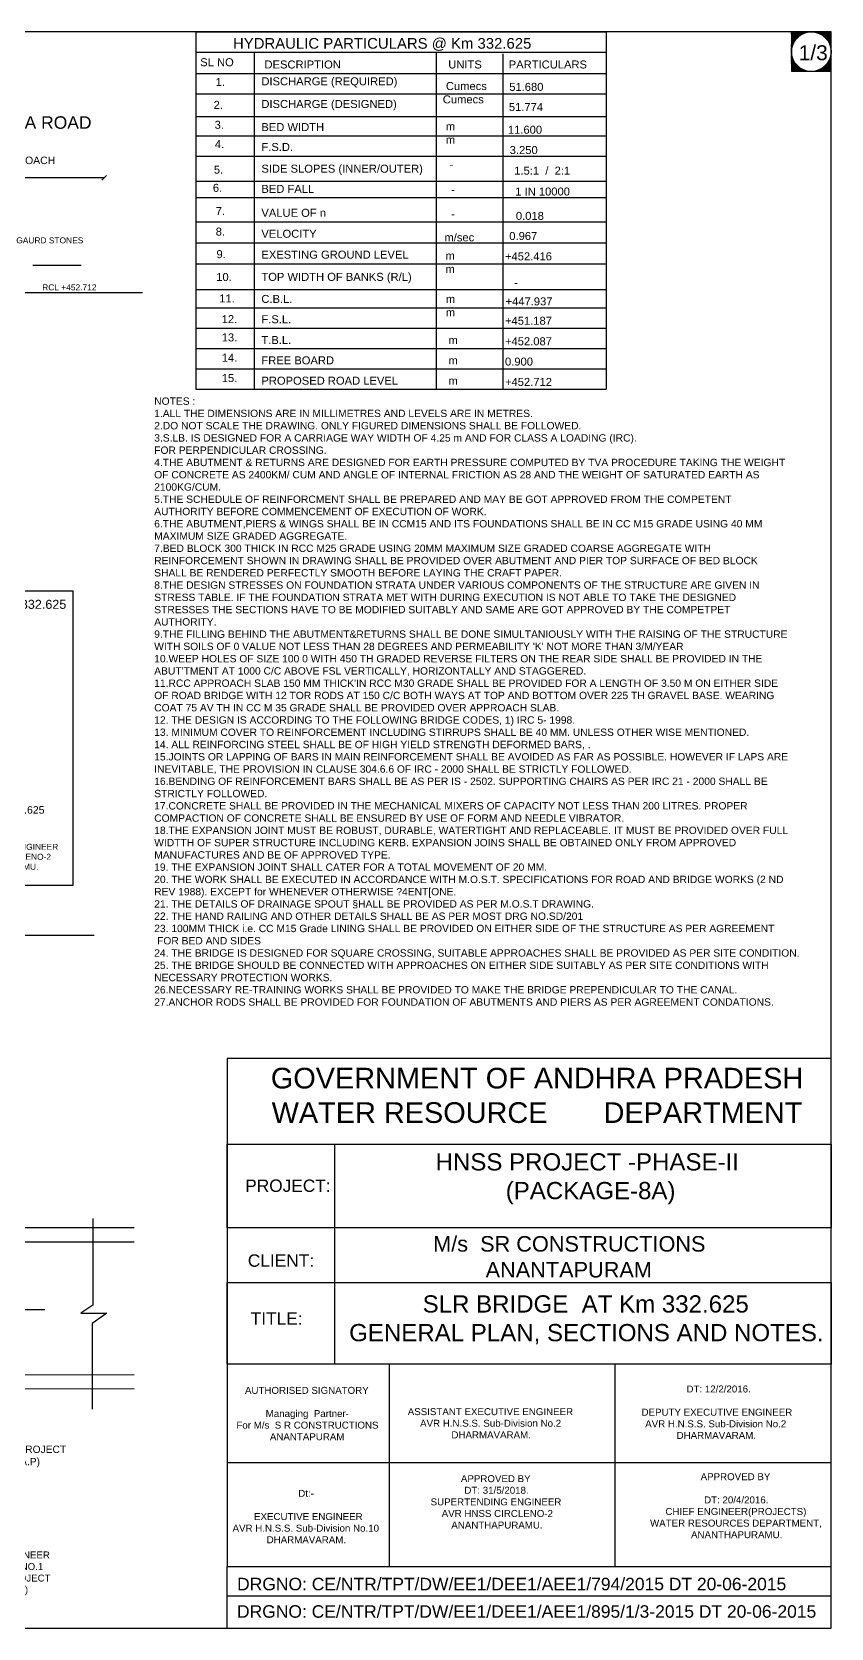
# Model space of a CAD drawing. Header units: millimetres. Extents: x 5124 to 3289338, y 2311 to 45959500.
# Drawn here: x 3273353 to 3289338, y 45927568 to 45959500 of the extents above; entities that cross this region are included whole.
import ezdxf

# ---------------------------------------------------------------- set-up
doc = ezdxf.new("R2010")
doc.units = ezdxf.units.MM
doc.header["$MEASUREMENT"] = 0
doc.linetypes.add('ACAD_ISO10W100', pattern=[18, 12, -3, 0, -3])
for name, color, linetype in [('DIMENSION', 7, 'Continuous'), ('DRAWING', 7, 'Continuous'), ('TEXT', 7, 'Continuous')]:
    doc.layers.add(name, color=color, linetype=linetype)
doc.styles.get("Standard").update_dxf_attribs({"font": 'arial.ttf', "height": 200})
doc.dimstyles.get("Standard").update_dxf_attribs({"dimtxt": 200, "dimasz": 110, "dimexe": 0.18, "dimexo": 0.0625, "dimgap": 0.09, "dimtad": 0, "dimtih": 1, "dimtoh": 1, "dimdec": 0, "dimzin": 0, "dimdsep": 46, "dimtxsty": 'Standard', "dimblk": 'OBLIQUE', "dimcen": 0.09, "dimse1": 1, "dimse2": 1, "dimadec": 0, "dimazin": 0, "dimtfac": 1, "dimtdec": 0, "dimtofl": 0, "dimtmove": 0, "dimatfit": 3, "dimfxl": 1, "dimtolj": 1, "dimtzin": 0, "dimarcsym": 0})

# ---------------------------------------------------------------- blocks, each defined once
blk = doc.blocks.new('_Oblique')
at = {"color": 0, "linetype": 'ByBlock', "lineweight": -2}
blk.add_line((-0.5, -0.5), (0.5, 0.5), dxfattribs=at)
blk = doc.blocks.new('*D47')
at = {"layer": 'Defpoints', "color": 0, "transparency": 16777216}
for p in [(3274798.483097384, 45956582.74659629), (3274798.483097384, 45956582.74659629), (3269874.544595998, 45954284.68360533)]:
    blk.add_point(p, dxfattribs=at)
at = {"layer": 'DRAWING', "color": 0, "lineweight": -2, "transparency": 16777216}
for p, q in [((3269874.544595998, 45956582.74659629), (3271969.848130456, 45956582.74659629)), ((3274798.483097384, 45956582.74659629), (3272703.179562925, 45956582.74659629))]:
    blk.add_line(p, q, dxfattribs=at)
at = {"layer": 'DRAWING', "color": 0, "lineweight": -2, "transparency": 16777216, "xscale": 95, "yscale": 95, "zscale": 95, "rotation": 180}
blk.add_blockref('_Oblique', (3269874.544595998, 45956582.74659629), dxfattribs=at)
at = {"layer": 'DRAWING', "color": 0, "lineweight": -2, "transparency": 16777216, "xscale": 95, "yscale": 95, "zscale": 95}
blk.add_blockref('_Oblique', (3274798.483097384, 45956582.74659629), dxfattribs=at)
at = {"layer": 'DRAWING', "color": 0, "transparency": 16777216, "insert": (3272336.513846691, 45956582.74659629), "char_height": 200, "attachment_point": 5}
blk.add_mtext('\\A1;15000', dxfattribs=at)

msp = doc.modelspace()

# ---------------------------------------------------------------- hatches: boundary and pattern name
at = {"layer": 'DIMENSION'}
h = msp.add_hatch(dxfattribs=at)
h.set_pattern_fill('ANSI31', color=256, style=0)
h.set_pattern_definition([(45, (162205.9597268701, -2733.619902536273), (-0.08838834764831843, 0.08838834764831845), [])])
h.paths.add_polyline_path([(3288942.340285019, 45959500.29993598), (3288544.270275906, 45959500.29993598), (3288544.270275905, 45958714.63571239), (3288880.653387239, 45958714.63571239, -0.3690245496649737), (3288547.086481335, 45959105.0461323, -0.4142135623734927)])
h.paths.add_polyline_path([(3289337.594088704, 45959500.29993597), (3288942.340285023, 45959500.29993597, -0.4142135623652112), (3289337.594088703, 45959105.0461323)])
h.paths.add_polyline_path([(3289337.594088704, 45959105.0461323, -0.3690245496652595), (3289004.027182799, 45958714.63571239), (3289337.594088703, 45958714.63571239)])

# ---------------------------------------------------------------- linework, layer by layer
at = {"layer": 'Defpoints'}
msp.add_lwpolyline([(3277258.530875789, 45927568.12173551), (3277258.530875789, 45928803.18981968)], dxfattribs=at)
at = {"layer": 'DIMENSION'}
msp.add_lwpolyline([(3289337.594088703, 45959500.29993598), (3288544.270275905, 45959500.29993598), (3288544.270275905, 45958714.63571239), (3289337.594088703, 45958714.63571239)], close=True, dxfattribs=at)
msp.add_circle((3288942.340285019, 45959105.0461323), 395.2538036845735, dxfattribs=at)
at = {"layer": 'DRAWING'}
msp.add_line((3274598.060701095, 45941425.17597644), (3260391.805068515, 45941425.17597644), dxfattribs=at)
for points in [[(3289337.594088703, 45959500.29993598), (3241428.942338496, 45959500.29993598), (3241428.942338496, 45927568.12173551), (3289337.594088703, 45927568.12173551)], [(3266805.440374494, 45948320.38680518), (3274172.578242213, 45948320.38680518), (3274172.578242213, 45942421.46327871), (3266805.440374494, 45942421.46327871)]]:
    msp.add_lwpolyline(points, close=True, dxfattribs=at)
for points in [[(3269874.544595998, 45954284.68360533), (3275566.881887954, 45954284.68360533)], [(3274568.296329503, 45935764.65551261), (3274568.296329503, 45934030.78022414), (3274331.93313896, 45933866.67484399), (3274851.543581021, 45933866.67484399), (3274557.339728297, 45933664.41017903), (3274557.339728297, 45931950.03353946)], [(3260137.489061479, 45935582.41737876), (3275394.420875353, 45935582.41737876)], [(3260137.489061479, 45935298.46294275), (3275394.420875353, 45935298.46294275)], [(3267816.116877303, 45932622.67951792), (3275397.773191832, 45932641.81350793)], [(3267815.826995517, 45932338.72344604), (3275398.489811501, 45932357.85997619)]]:
    msp.add_lwpolyline(points, dxfattribs=at)
at = {"layer": 'DRAWING', "linetype": 'ACAD_ISO10W100', "ltscale": 40}
msp.add_lwpolyline([(3273612.189546683, 45933933.88084708), (3243193.861748342, 45933972.26448183)], dxfattribs=at)
at = {"layer": 'TEXT', "ltscale": 0.02}
for points in [[(3276629.872175174, 45959500.29993598), (3284836.110031635, 45959500.29993598)], [(3276629.872175174, 45959097.80656819), (3284836.110031635, 45959097.80656819)], [(3277795.915723935, 45959097.80656819), (3277795.915723935, 45952350.5492835)], [(3281441.444661638, 45959097.80656819), (3281441.444661638, 45952350.5492835)], [(3282771.887033724, 45959064.98870382), (3282771.887033724, 45952350.5492835)], [(3276629.872175174, 45958667.807606), (3284836.110031635, 45958667.807606)], [(3276629.872175174, 45958261.04345804), (3284836.110031635, 45958261.04345804)], [(3276629.872175174, 45957807.80968162), (3284836.110031635, 45957807.80968162)], [(3276629.872175174, 45957424.30247631), (3284836.110031635, 45957424.30247631)], [(3276629.872175174, 45957017.53832837), (3284836.110031635, 45957017.53832837)], [(3276629.872175174, 45956513.54201492), (3284836.110031635, 45956513.54201492)], [(3276629.872175174, 45956188.1439736), (3284836.110031635, 45956188.1439736)], [(3276629.872175174, 45955700.03584743), (3284836.110031635, 45955700.03584743)], [(3276629.872175174, 45955281.65429235), (3284836.110031635, 45955281.65429235)], [(3276629.872175174, 45954863.27273729), (3284836.110031635, 45954863.27273729)], [(3276629.872175174, 45954349.42928829), (3284836.110031635, 45954349.42928829)], [(3276629.872175174, 45953977.5394901), (3284836.110031635, 45953977.5394901)], [(3276629.872175174, 45953570.77534215), (3284836.110031635, 45953570.77534215)], [(3276629.872175174, 45953164.0333226), (3284836.110031635, 45953164.0333226)], [(3276629.872175174, 45952757.29130305), (3284836.110031635, 45952757.29130305)], [(3276629.872175174, 45952350.5492835), (3284836.110031635, 45952350.5492835)]]:
    msp.add_lwpolyline(points, dxfattribs=at)
at = {"layer": 'TEXT'}
for points in [[(3276629.872175174, 45959500.29993598), (3276629.872175174, 45952350.5492835)], [(3284836.110031635, 45959500.29993598), (3284836.110031635, 45952350.5492835)], [(3279403.42331254, 45937251.18639363), (3279403.42331254, 45932848.35496338)], [(3280498.723852594, 45932848.35496338), (3280498.723852594, 45928803.18981968)], [(3285014.333783447, 45932848.35496338), (3285014.333783447, 45928803.18981968)], [(3277258.530875789, 45930880.17062771), (3289337.594088703, 45930880.17062771)], [(3277258.530875789, 45928211.93465771), (3289337.594088703, 45928211.93465771)]]:
    msp.add_lwpolyline(points, dxfattribs=at)
for points in [[(3289337.594088703, 45938962.64872563), (3277258.530875789, 45938962.64872563), (3277258.530875789, 45928803.18981968), (3289337.594088703, 45928803.18981968)], [(3277258.530875789, 45937251.18639363), (3289337.594088703, 45937251.18639363), (3289337.594088703, 45935576.4159079), (3277258.530875789, 45935576.4159079)], [(3277258.530875789, 45934482.75808126), (3289337.594088703, 45934482.75808126), (3289337.594088703, 45932848.35496338), (3277258.530875789, 45932848.35496338)]]:
    msp.add_lwpolyline(points, close=True, dxfattribs=at)

# ---------------------------------------------------------------- texts
for s, height, p in [('GORANTLA ROAD', 250, (3271517.916965675, 45957562.63694301)), ('15000MM STRAIGHT APPROACH', 150, (3270536.473042559, 45956856.0270219)), ('GAURD STONES', 120, (3273039.618331713, 45955270.03371274)), ('RCL +452.712', 120, (3273558.564766032, 45954330.2747288)), ('THE TRAIL PIT PARTICULARS FOR SLAB SLRB@ 332.625', 180, (3267189.468012788, 45947958.98291482)), ("CERTIFIED THAT THE TP'S CLASSIFICATION @ 332.625", 150, (3268042.559994454, 45943861.5062001)), ('N.T.R-TELUGU GANGA PROJECT', 146.5571801305353, (3270795.613821156, 45931071.91279482)), ('TIRUPATHI-517507(A.P)', 146.5571801305353, (3271216.564898348, 45930826.77822144))]:
    msp.add_text(s, height=height, dxfattribs=at).set_placement(p)
at = {"layer": 'TEXT', "attachment_point": 1}
for s, insert, char_height, width in [('\\PHYDRAULIC PARTICULARS @ Km 332.625', (3277374.3849712, 45959733.61368437), 213.4238816197557, 9076.72292343329), ('1/3', (3288688.775310514, 45959233.93415019), 300, 425.7605176520786), (' SL NO', (3276656.880800805, 45958974.24191912), 160.0679112148168, 1180.245017972993), (' DESCRIPTION ', (3277942.458318917, 45958929.01148074), 160.0679112148168, 2727.996393750196), ('UNITS', (3281680.590319325, 45958929.01148074), 160.0679112148168, 1062.343880288698), ('PARTICULARS', (3282890.041309263, 45958929.01148074), 160.0679112148168, 2544.490771133956), ('1.', (3277027.745511196, 45958578.91478707), 160.0679112148168, 236.2973879403212), ('DISCHARGE (REQUIRED)', (3277942.458318917, 45958592.15423664), 160.0679112148168, 4463.254488204062), (' Cumecs \\PCumecs \\P ', (3281570.74528153, 45958497.6023002), 160.0679112148168, 998.5754647220041), ('51.680', (3282900.099220625, 45958480.50750802), 160.0679112148168, 880.9849772380353), ('2.', (3276986.743077423, 45958120.61360831), 160.0679112148168, 236.2973879403212), ('DISCHARGE (DESIGNED)', (3277942.458318917, 45958138.92046022), 160.0679112148168, 4442.824798198511), ('\\P51.774', (3282892.418119823, 45958344.95812969), 160.0679112148168, 1089.976026269919), ('3.', (3277006.726005104, 45957722.78933174), 160.0679112148168, 236.2973879403212), ('BED WIDTH', (3277942.458318917, 45957676.89712644), 160.0679112148168, 2020.550579664139), ('m \\Pm ', (3281630.476958451, 45957690.24772462), 160.0679112148168, 188.2312371559811), ('11.600', (3282873.571477543, 45957623.87388006), 160.0679112148168, 583.0066879806866), ('4.', (3277012.542361584, 45957335.76371169), 160.0679112148168, 236.2973879403212), ('F.S.D.', (3277942.458318917, 45957278.74220312), 160.0679112148168, 986.5913129229784), ('3.250', (3282909.456003204, 45957217.10973211), 160.0679112148168, 731.9958326093608), ('5.', (3276991.119741668, 45956824.84121076), 160.0679112148168, 236.2973879403212), ('SIDE SLOPES (INNER/OUTER)', (3277942.458318917, 45956844.65279353), 160.0679112148168, 16267.79969025514), ('-', (3281702.928801963, 45956922.05512653), 160.0679112148168, 188.2312371559811), ('1.5:1  /  2:1', (3283000.127255002, 45956805.00098071), 160.0679112148168, 1173.002112353522), ('6.', (3276971.597515462, 45956461.58148643), 160.0679112148168, 236.2973879403212), ('BED FALL', (3277942.458318917, 45956440.73862373), 160.0679112148168, 1708.862211791825), ('-', (3281737.296011461, 45956426.32375477), 160.0679112148168, 188.2312371559811), ('1 IN 10000', (3283020.295943973, 45956387.71537735), 160.0679112148168, 1119.707706779151), ('7.', (3277028.839677312, 45955997.46053991), 160.0679112148168, 236.2973879403212), ('VALUE OF n', (3277942.458318917, 45955961.23972218), 160.0679112148168, 2112.936168981281), ('-', (3281737.296011461, 45955938.21562859), 160.0679112148168, 188.2312371559811), (' 0.018 \\P', (3282971.084325234, 45955899.60725117), 160.0679112148168, 733.0422884100893), ('8.', (3277028.839677312, 45955585.67324641), 160.0679112148168, 236.2973879403212), ('VELOCITY', (3277942.458318917, 45955542.8581671), 160.0679112148168, 1826.739715186692), ('m/sec', (3281603.873349559, 45955470.51464877), 160.0679112148168, 694.3234237831464), ('0.967', (3282901.060187453, 45955497.90166391), 160.0679112148168, 732.6498674848165), ('9.', (3277044.158002279, 45955134.8072082), 160.0679112148168, 236.2973879403212), ('EXESTING GROUND LEVEL', (3277942.458318917, 45955124.47661203), 160.0679112148168, 4200.871893231342), ('m \\Pm ', (3281624.43298262, 45955103.11946773), 160.0679112148168, 188.2312371559811), ('+452.416', (3282815.237536777, 45955091.17302097), 160.0679112148168, 1187.073298951028), ('10.', (3277039.205461095, 45954677.12562446), 160.0679112148168, 236.2973879403212), ('TOP WIDTH OF BANKS (R/L)', (3277942.458318917, 45954680.5400669), 160.0679112148168, 4956.098160373394), ('11.', (3277098.578367364, 45954248.49862275), 160.0679112148168, 236.2973879403212), ('C.B.L.', (3277942.458318917, 45954238.74336484), 160.0679112148168, 978.2748019472668), ('-', (3282996.499369866, 45954564.29015081), 160.0679112148168, 1327.821604148968), ('m \\Pm ', (3281632.778221163, 45954236.25149424), 160.0679112148168, 188.2312371559811), ('+447.937', (3282826.458955617, 45954189.6439627), 160.0679112148168, 1187.073298951028), ('12.', (3277148.103779026, 45953834.58700337), 160.0679112148168, 236.2973879403212), ('F.S.L.', (3277942.458318917, 45953831.9792169), 160.0679112148168, 925.1214491894597), ('\\P+451.187', (3282815.228739913, 45954069.67923754), 160.0679112148168, 1187.073298951028), ('13.', (3277148.852418968, 45953468.98166922), 160.0679112148168, 236.2973879403212), ('T.B.L.', (3277942.458318917, 45953416.45578825), 160.0679112148168, 946.8166952130546), ('m ', (3281685.36789256, 45953414.05918972), 160.0679112148168, 321.959835638572), ('+452.087', (3282815.237536777, 45953391.93360627), 160.0679112148168, 1187.073298951028), ('14.', (3277148.852418968, 45953062.23964967), 160.0679112148168, 236.2973879403212), ('FREE BOARD', (3277942.458318917, 45953009.71376869), 160.0679112148168, 2428.307956993729), ('m ', (3281685.36789256, 45953007.31717017), 160.0679112148168, 321.959835638572), ('0.900', (3282815.237536777, 45952985.19158673), 160.0679112148168, 1187.073298951028), ('15.', (3277148.852418968, 45952655.49763012), 160.0679112148168, 236.2973879403212), ('PROPOSED ROAD LEVEL', (3277942.458318917, 45952602.97174914), 160.0679112148168, 3131.81370594978), ('m ', (3281685.36789256, 45952600.57515062), 160.0679112148168, 321.959835638572), ('+452.712', (3282815.237536777, 45952578.44956718), 160.0679112148168, 1187.073298951028), ("NOTES :\\P1.ALL THE DIMENSIONS ARE IN MILLIMETRES AND LEVELS ARE IN METRES. \\P2.DO NOT SCALE THE DRAWING. ONLY FIGURED DIMENSIONS SHALL BE FOLLOWED. \\P3.S.LB. IS DESIGNED FOR A CARRIAGE WAY WIDTH OF 4.25 m AND FOR CLASS A LOADING (IRC). \\PFOR PERPENDICULAR CROSSING.\\P4.THE ABUTMENT & RETURNS ARE DESIGNED FOR EARTH PRESSURE COMPUTED BY TVA PROCEDURE TAKING THE WEIGHT OF CONCRETE AS 2400KM/ CUM AND ANGLE OF INTERNAL FRICTION AS 28 AND THE WEIGHT OF SATURATED EARTH AS 2100KG/CUM.\\P5.THE SCHEDULE OF REINFORCMENT SHALL BE PREPARED AND MAY BE GOT APPROVED FROM THE COMPETENT AUTHORITY BEFORE COMMENCEMENT OF EXECUTION OF WORK.\\P6.THE ABUTMENT,PIERS & WINGS SHALL BE IN CCM15 AND ITS FOUNDATIONS SHALL BE IN CC M15 GRADE USING 40 MM MAXIMUM SIZE GRADED AGGREGATE. \\P7.BED BLOCK 300 THICK IN RCC M25 GRADE USING 20MM MAXIMUM SIZE GRADED COARSE AGGREGATE WITH REINFORCEMENT SHOWN IN DRAWING SHALL BE PROVIDED OVER ABUTMENT AND PIER TOP SURFACE OF BED BLOCK SHALL BE RENDERED PERFECTLY SMOOTH BEFORE LAYING THE CRAFT PAPER.\\P8.THE DESIGN STRESSES ON FOUNDATION STRATA UNDER VARIOUS COMPONENTS OF THE STRUCTURE ARE GIVEN IN STRESS TABLE. IF THE FOUNDATION STRATA MET WITH DURING EXECUTION IS NOT ABLE TO TAKE THE DESIGNED STRESSES THE SECTIONS HAVE TO BE MODIFIED SUITABLY AND SAME ARE GOT APPROVED BY THE COMPETPET AUTHORITY.\\P9.THE FILLING BEHIND THE ABUTMENT&RETURNS SHALL BE DONE SIMULTANIOUSLY WITH THE RAISING OF THE STRUCTURE WITH SOILS OF 0 VALUE NOT LESS THAN 28 DEGREES AND PERMEABILITY 'K' NOT MORE THAN 3/M/YEAR \\P10.WEEP HOLES OF SIZE 100 0 WITH 450 TH GRADED REVERSE FILTERS ON THE REAR SIDE SHALL BE PROVIDED IN THE ABUT'TMENT AT 1000 C/C ABOVE FSL VERTICALLY, HORIZONTALLY AND STAGGERED.\\P11.RCC APPROACH SLAB 150 MM THICK'IN RCC M30 GRADE SHALL BE PROVIDED FOR A LENGTH OF 3.50 M ON EITHER SIDE OF ROAD BRIDGE WITH 12 TOR RODS AT 150 C/C BOTH WAYS AT TOP AND BOTTOM OVER 225 TH GRAVEL BASE. WEARING COAT 75 AV TH IN CC M 35 GRADE SHALL BE PROVIDED OVER APPROACH SLAB. \\P12. THE DESIGN IS ACCORDING TO THE FOLLOWING BRIDGE CODES, 1) IRC 5- 1998.\\P13. MINIMUM COVER TO REINFORCEMENT INCLUDING STIRRUPS SHALL BE 40 MM. UNLESS OTHER WISE MENTIONED.\\P14. ALL REINFORCING STEEL SHALL BE OF HIGH YIELD STRENGTH DEFORMED BARS, .\\P15.JOINTS OR LAPPING OF BARS IN MAIN REINFORCEMENT SHALL BE AVOIDED AS FAR AS POSSIBLE. HOWEVER IF LAPS ARE INEVITABLE, THE PROVISION IN CLAUSE 304.6.6 OF IRC - 2000 SHALL BE STRICTLY FOLLOWED. \\P16.BENDING OF REINFORCEMENT BARS SHALL BE AS PER IS - 2502. SUPPORTING CHAIRS AS PER IRC 21 - 2000 SHALL BE STRICTLY FOLLOWED.\\P17.CONCRETE SHALL BE PROVIDED IN THE MECHANICAL MIXERS OF CAPACITY NOT LESS THAN 200 LITRES. PROPER COMPACTION OF CONCRETE SHALL BE ENSURED BY USE OF FORM AND NEEDLE VIBRATOR. \\P18.THE EXPANSION JOINT MUST BE ROBUST, DURABLE, WATERTIGHT AND REPLACEABLE. IT MUST BE PROVIDED OVER FULL WIDTTH OF SUPER STRUCTURE INCLUDING KERB. EXPANSION JOINS SHALL BE OBTAINED ONLY FROM APPROVED MANUFACTURES AND BE OF APPROVED TYPE. \\P19. THE EXPANSION JOINT SHALL CATER FOR A TOTAL MOVEMENT OF 20 MM. \\P20. THE WORK SHALL BE EXECUTED IN ACCORDANCE WITH M.O.S.T. SPECIFICATIONS FOR ROAD AND BRIDGE WORKS (2 ND REV 1988). EXCEPT for WHENEVER OTHERWISE ?4ENT[ONE.\\P21. THE DETAILS OF DRAINAGE SPOUT §HALL BE PROVIDED AS PER M.O.S.T DRAWING. \\P22. THE HAND RAILING AND OTHER DETAILS SHALL BE AS PER MOST DRG NO.SD/201 \\P23. 100MM THICK i.e. CC M15 Grade LINING SHALL BE PROVIDED ON EITHER SIDE OF THE STRUCTURE AS PER AGREEMENT        FOR BED AND SIDES \\P24. THE BRIDGE IS DESIGNED FOR SQUARE CROSSING, SUITABLE APPROACHES SHALL BE PROVIDED AS PER SITE CONDITION. \\P25. THE BRIDGE SHOULD BE CONNECTED WITH APPROACHES ON EITHER SIDE SUITABLY AS PER SITE CONDITIONS WITH NECESSARY PROTECTION WORKS. \\P26.NECESSARY RE-TRAINING WORKS SHALL BE PROVIDED TO MAKE THE BRIDGE PREPENDICULAR TO THE CANAL.\\P27.ANCHOR RODS SHALL BE PROVIDED FOR FOUNDATION OF ABUTMENTS AND PIERS AS PER AGREEMENT CONDATIONS.\\P ", (3275798.582879901, 45952187.83425126), 147.1740893229189, 12733.73695935797), ('\\pi4215.2; \\P\\pi4238.5;\\P\\pi4191.9;  \\P\\pi3116.3;SUPERTENDING ENGINEER                \\P\\pi3260.2; AVR HNSS CIRCLENO-2    \\P\\pi3519.3;ANANTAPURAMU.', (3268510.06484638, 45943857.57905971), 120, 8476.996464888483), ('PROJECT:', (3277619.048553111, 45936542.01905973), 247.4425491685579, 2308.72422332142), ('\\pi1266.6;M/s  SR CONSTRUCTIONS \\P\\pi2316.2;ANANTAPURAM', (3280111.109202652, 45935410.33835952), 310.6311330940567, 7926.954778715213), ('CLIENT:', (3277671.461036532, 45935044.42536401), 247.4425491685579, 2308.72422332142), ('\\pi2103.8;SLR BRIDGE  AT Km 332.625\\P\\pi633.83;GENERAL PLAN, SECTIONS AND NOTES.', (3279064.000669826, 45934225.10536448), 344.419144433339, 10691.71939283125), ('TITLE:', (3277728.426855025, 45933884.74760991), 247.4425491685579, 1341.785072812353), ('\\pi2257.8;AUTHORISED SIGNATORY\\P\\pi3494.5;\\P\\pi2672.2;Managing  Partner-\\P\\pi2086.5;For M/s  S R CONSTRUCTIONS\\P\\pi2756.1;ANANTAPURAM', (3275356.376922074, 45932393.4470127), 139.2426816129368, 6989.00516947221), ('\\pi2805.5;  DT: 12/2/2016. \\P\\pi3494.5;\\P\\pi1960.9; DEPUTY EXECUTIVE ENGINEER\\P\\pi2088.9;AVR H.N.S.S. Sub-Division No.2\\P\\pi2716.1;DHARMAVARAM.', (3283531.444940921, 45932420.76462419), 139.2426816129368, 6989.00516947221), ('\\pi3494.5;\\P\\P\\pi1842;ASSISTANT EXECUTIVE ENGINEER\\P\\pi2088.9;AVR H.N.S.S. Sub-Division No.2\\P\\pi2716.1;DHARMAVARAM.', (3279028.182614068, 45932431.63100188), 139.2426816129368, 6989.00516947221), ('\\pi2798;APPROVED BY\\P\\pi2867.1;DT: 31/5/2018.  \\P\\pi2192.3;SUPERTENDING ENGINEER                \\P\\pi2359.3; AVR HNSS CIRCLENO-2\\P\\pi0;^I^I^I^I       ANANTHAPURAMU.', (3279135.290683268, 45930626.65654735), 139.2426816129368, 6989.00516947221), ('\\pi2798;APPROVED BY\\P\\pi3494.5;\\P\\pi2867.1;DT: 20/4/2016.  \\P\\pi2092.5;CHIEF ENGINEER(PROJECTS)                \\P\\pi1785.9;WATER RESOURCES DEPARTMENT,\\P\\pi0;^I^I^I^I       ANANTHAPURAMU.', (3283930.582128749, 45930665.96712729), 139.2426816129368, 6989.00516947221), ('\\pi3348.4;Dt:- \\P\\pi3494.5;\\P\\pi2355.4;  EXECUTIVE ENGINEER\\P\\pi2034.3;AVR H.N.S.S. Sub-Division No.10\\P\\pi2716.1;DHARMAVARAM.', (3275331.731559779, 45930333.09919383), 139.2426816129368, 6989.00516947221), ('\\pi3164.2;// t.c.f //\\P\\pi3481.9;\\P\\pi2841.5;Dt:-  17-8-2015\\P\\pi3481.9;\\P\\pi1953.8; DEPUTY EXECUTIVE ENGINEER\\P\\pi2134;DESIGNS SUB-DIVISION NO.1\\P\\pi1956.7;N.T.R-TELUGU GANGA PROJECT\\P\\pi2399.8;TIRUPATHI-517507(A.P)', (3268699.925355304, 45930025.90499801), 138.7399268359956, 6963.77040887785), ('\\pi1654.4;DRGNO: CE/NTR/TPT/DW/EE1/DEE1/AEE1/794/2015 DT 20-06-2015', (3275801.921393985, 45928574.02541529), 250, 14253.82698428382), ('\\pi1353.5;DRGNO: CE/NTR/TPT/DW/EE1/DEE1/AEE1/895/1/3-2015 DT 20-06-2015', (3276101.238925459, 45928025.39021882), 250, 14253.82698428382)]:
    msp.add_mtext(s, dxfattribs=dict(at, insert=insert, char_height=char_height, width=width))
at = {"layer": 'TEXT', "color": 7, "width": 11786.89082694732, "attachment_point": 5}
for s, insert, char_height in [('GOVERNMENT OF ANDHRA PRADESH\\PWATER RESOURCE       DEPARTMENT', (3283456.479010098, 45938222.4746953), 413.3029733200067), ('HNSS PROJECT -PHASE-II\\P (PACKAGE-8A)', (3284460.871683777, 45936556.047763), 344.419144433339)]:
    msp.add_mtext(s, dxfattribs=dict(at, insert=insert, char_height=char_height))

# ---------------------------------------------------------------- dimensions: what is measured, and where the dimension line sits
at = {"layer": 'DRAWING'}
dim = msp.add_linear_dim(base=(3274798.483097384, 45956582.74659629), p1=(3269874.544595998, 45954284.68360533), p2=(3274798.483097384, 45956582.74659629), angle=180, text='15000', dimstyle='Standard', override={"dimasz": 95, "dimarcsym": 1}, dxfattribs=at)
dim.commit()
dim.dimension.update_dxf_attribs({"geometry": '*D47', "text_midpoint": (3272336.513846691, 45956582.74659629)})

# ---------------------------------------------------------------- leaders
msp.add_leader([(3274336.240453377, 45954828.32897227), (3273370.478288978, 45954828.32897227)], dimstyle='Standard', override={"dimasz": 95, "dimgap": 0.09, "dimtad": 0, "dimarcsym": 1}, dxfattribs=at)

doc.saveas('drawing.dxf')
